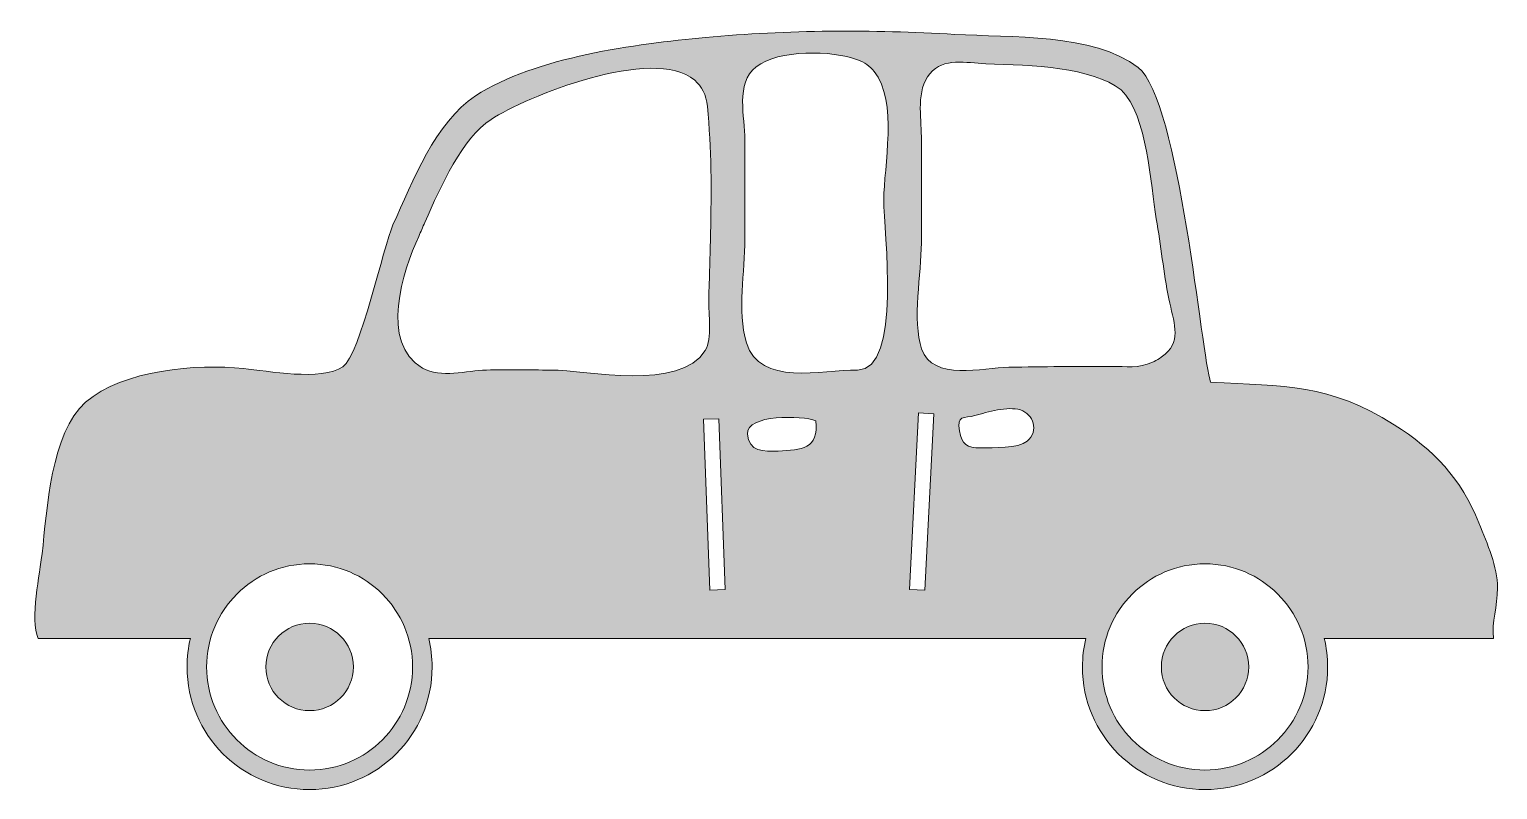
# Model space of a CAD drawing. Header units: inches. Extents: x 0 to 102, y 0 to 53.
import ezdxf

# ---------------------------------------------------------------- set-up
doc = ezdxf.new("R2010")
doc.units = ezdxf.units.IN
doc.header["$MEASUREMENT"] = 0
doc.layers.add('Layer 1', color=7, linetype='Continuous')

msp = doc.modelspace()

# ---------------------------------------------------------------- hatches: boundary and pattern name
at = {"layer": 'Layer 1', "true_color": 0x018796}
h = msp.add_hatch(color=134, dxfattribs=at)
h.dxf.hatch_style = 2
edge = h.paths.add_edge_path()
edge.add_spline(control_points=[(100.3, 18.51), (99.09, 21.56), (97.16, 23.61), (94.43, 25.32), (89.87, 28.19), (86.83, 28), (81.67, 28.27), (81.04, 30.02), (79.52, 47.88), (76.64, 50.11), (73.54, 52.51), (67.74, 52.19), (63.9, 52.42), (58.17, 52.76), (52.3, 52.73), (46.58, 52.2), (41.79, 51.75), (34.74, 50.86), (30.62, 48.15), (27.82, 46.31), (26.24, 42.22), (24.88, 39.2), (24.23, 37.76), (22.61, 30.17), (21.4, 29.35), (19.9, 28.33), (16.18, 29.06), (14.51, 29.23), (11.26, 29.56), (6.15, 29.15), (3.53, 26.88), (1.11, 24.77), (0.85, 19.41), (0.51, 16.37), (0.37, 15.06), (-0.37, 11.8), (0.24, 10.49), (0.24, 10.49), (10.81, 10.49), (10.81, 10.49), (10.66, 9.86), (10.58, 9.19), (10.58, 8.51), (10.58, 6.16), (11.53, 4.03), (13.07, 2.49), (14.61, 0.95), (16.74, 0), (19.09, 0), (21.44, 0), (23.57, 0.95), (25.11, 2.49), (26.65, 4.03), (27.6, 6.16), (27.6, 8.51), (27.6, 9.19), (27.52, 9.86), (27.37, 10.49), (27.37, 10.49), (73, 10.49), (73, 10.49), (72.85, 9.86), (72.77, 9.19), (72.77, 8.51), (72.77, 6.16), (73.72, 4.03), (75.26, 2.49), (76.8, 0.95), (78.94, 0), (81.28, 0), (83.63, 0), (85.77, 0.95), (87.3, 2.49), (88.84, 4.03), (89.8, 6.16), (89.8, 8.51), (89.8, 9.19), (89.72, 9.86), (89.56, 10.49), (89.56, 10.49), (101.31, 10.49), (101.31, 10.49), (101.19, 11.68), (101.59, 12.64), (101.6, 14), (101.61, 15.48), (100.9, 17.01), (100.3, 18.51)], knot_values=[0, 0, 0, 0, 1, 1, 1, 2, 2, 2, 3, 3, 3, 4, 4, 4, 5, 5, 5, 6, 6, 6, 7, 7, 7, 8, 8, 8, 9, 9, 9, 10, 10, 10, 11, 11, 11, 12, 12, 12, 13, 13, 13, 14, 14, 14, 15, 15, 15, 16, 16, 16, 17, 17, 17, 18, 18, 18, 19, 19, 19, 20, 20, 20, 21, 21, 21, 22, 22, 22, 23, 23, 23, 24, 24, 24, 25, 25, 25, 26, 26, 26, 27, 27, 27, 28, 28, 28, 29, 29, 29, 29], degree=3, periodic=1)
edge = h.paths.add_edge_path()
edge.add_spline(control_points=[(88.44, 8.51), (88.44, 6.54), (87.64, 4.75), (86.34, 3.46), (85.04, 2.16), (83.26, 1.36), (81.28, 1.36), (79.31, 1.36), (77.52, 2.16), (76.23, 3.46), (74.93, 4.75), (74.13, 6.54), (74.13, 8.51), (74.13, 10.49), (74.93, 12.27), (76.23, 13.57), (77.52, 14.87), (79.31, 15.67), (81.28, 15.67), (83.26, 15.67), (85.04, 14.87), (86.34, 13.57), (87.64, 12.27), (88.44, 10.49), (88.44, 8.51)], knot_values=[0, 0, 0, 0, 1, 1, 1, 2, 2, 2, 3, 3, 3, 4, 4, 4, 5, 5, 5, 6, 6, 6, 7, 7, 7, 8, 8, 8, 8], degree=3, periodic=1)
edge = h.paths.add_edge_path()
edge.add_spline(control_points=[(62.17, 49.69), (63.13, 50.84), (64.68, 50.43), (66.05, 50.38), (69.32, 50.28), (73.4, 50.15), (75.45, 48.56), (77.32, 46.75), (77.49, 42), (77.9, 39.62), (78.22, 37.78), (78.4, 35.9), (78.77, 34.06), (79.09, 32.5), (79.67, 31.24), (78.52, 30.23), (78.29, 30.03), (77.99, 29.83), (77.6, 29.65), (76.71, 29.23), (75.78, 29.37), (74.8, 29.37), (72.42, 29.38), (70.04, 29.35), (67.66, 29.32), (65.85, 29.29), (62.38, 28.31), (61.6, 30.59), (60.93, 32.55), (61.58, 35.87), (61.58, 37.93), (61.58, 40.39), (61.58, 42.86), (61.58, 45.32), (61.58, 46.69), (61.2, 48.53), (62.17, 49.69)], knot_values=[0, 0, 0, 0, 1, 1, 1, 2, 2, 2, 3, 3, 3, 4, 4, 4, 5, 5, 5, 6, 6, 6, 7, 7, 7, 8, 8, 8, 9, 9, 9, 10, 10, 10, 11, 11, 11, 12, 12, 12, 12], degree=3, periodic=1)
edge = h.paths.add_edge_path()
edge.add_spline(control_points=[(26.24, 8.51), (26.24, 6.54), (25.44, 4.75), (24.15, 3.46), (22.85, 2.16), (21.07, 1.36), (19.09, 1.36), (17.11, 1.36), (15.33, 2.16), (14.03, 3.46), (12.74, 4.75), (11.94, 6.54), (11.94, 8.51), (11.94, 10.49), (12.74, 12.27), (14.03, 13.57), (15.33, 14.87), (17.11, 15.67), (19.09, 15.67), (21.07, 15.67), (22.85, 14.87), (24.15, 13.57), (25.44, 12.27), (26.24, 10.49), (26.24, 8.51)], knot_values=[0, 0, 0, 0, 1, 1, 1, 2, 2, 2, 3, 3, 3, 4, 4, 4, 5, 5, 5, 6, 6, 6, 7, 7, 7, 8, 8, 8, 8], degree=3, periodic=1)
edge = h.paths.add_edge_path()
edge.add_spline(control_points=[(35.81, 29.12), (34.34, 29.12), (32.85, 29.16), (31.37, 29.12), (30.01, 29.08), (28.2, 28.54), (26.94, 29.26), (23.91, 30.99), (25.59, 36), (26.67, 38.4), (26.81, 38.71), (26.95, 39.04), (27.1, 39.37), (28.24, 41.96), (29.67, 45.19), (31.7, 46.52), (34.05, 48.07), (42.96, 51.69), (45.84, 49.23), (46.32, 48.81), (46.64, 48.22), (46.72, 47.42), (47, 44.49), (47.01, 41.55), (46.94, 38.61), (46.91, 37.08), (46.86, 35.54), (46.81, 34.01), (46.78, 33.04), (47.09, 31.3), (46.57, 30.48), (44.78, 27.62), (38.44, 29.12), (35.81, 29.12)], knot_values=[0, 0, 0, 0, 1, 1, 1, 2, 2, 2, 3, 3, 3, 4, 4, 4, 5, 5, 5, 6, 6, 6, 7, 7, 7, 8, 8, 8, 9, 9, 9, 10, 10, 10, 11, 11, 11, 11], degree=3, periodic=1)
h.paths.add_polyline_path([(46.89, 13.85), (46.45, 25.7), (47.51, 25.74), (47.95, 13.89)])
edge = h.paths.add_edge_path()
edge.add_spline(control_points=[(51.64, 23.5), (50.66, 23.46), (49.57, 23.45), (49.5, 24.67), (49.41, 26.07), (53.32, 25.97), (54.24, 25.6), (54.5, 23.64), (53.24, 23.58), (51.64, 23.5)], knot_values=[0, 0, 0, 0, 1, 1, 1, 2, 2, 2, 3, 3, 3, 3], degree=3, periodic=1)
edge = h.paths.add_edge_path()
edge.add_spline(control_points=[(57.15, 29.12), (54.65, 29.12), (50.35, 27.98), (49.44, 31), (48.75, 33.32), (49.33, 35.88), (49.33, 38.23), (49.33, 40.52), (49.33, 42.81), (49.33, 45.1), (49.33, 46.68), (48.64, 49), (50.11, 50.16), (51.66, 51.39), (55.4, 51.31), (57.15, 50.66), (57.63, 50.49), (58.01, 50.21), (58.3, 49.85), (59.98, 47.8), (58.97, 43.22), (58.97, 40.93), (58.97, 38.77), (60.25, 29.12), (57.15, 29.12)], knot_values=[0, 0, 0, 0, 1, 1, 1, 2, 2, 2, 3, 3, 3, 4, 4, 4, 5, 5, 5, 6, 6, 6, 7, 7, 7, 8, 8, 8, 8], degree=3, periodic=1)
h.paths.add_polyline_path([(61.82, 13.85), (60.76, 13.9), (61.39, 26.14), (62.45, 26.08)])
edge = h.paths.add_edge_path()
edge.add_spline(control_points=[(68.94, 24.19), (68.31, 23.66), (66.56, 23.73), (65.72, 23.72), (64.71, 23.7), (64.41, 23.96), (64.23, 24.89), (64.01, 26.02), (64.55, 25.75), (65.3, 25.96), (66.19, 26.21), (67.55, 26.63), (68.47, 26.35), (69.35, 26.08), (69.76, 24.88), (68.94, 24.19)], knot_values=[0, 0, 0, 0, 1, 1, 1, 2, 2, 2, 3, 3, 3, 4, 4, 4, 5, 5, 5, 5], degree=3, periodic=1)
h = msp.add_hatch(color=134, dxfattribs=at)
h.dxf.hatch_style = 2
edge = h.paths.add_edge_path()
edge.add_spline(control_points=[(19.09, 11.55), (17.41, 11.55), (16.05, 10.19), (16.05, 8.51), (16.05, 6.84), (17.41, 5.48), (19.09, 5.48), (20.77, 5.48), (22.13, 6.84), (22.13, 8.51), (22.13, 10.19), (20.77, 11.55), (19.09, 11.55)], knot_values=[0, 0, 0, 0, 1, 1, 1, 2, 2, 2, 3, 3, 3, 4, 4, 4, 4], degree=3, periodic=1)
h = msp.add_hatch(color=134, dxfattribs=at)
h.dxf.hatch_style = 2
edge = h.paths.add_edge_path()
edge.add_spline(control_points=[(81.28, 11.55), (79.61, 11.55), (78.25, 10.19), (78.25, 8.51), (78.25, 6.84), (79.61, 5.48), (81.28, 5.48), (82.96, 5.48), (84.32, 6.84), (84.32, 8.51), (84.32, 10.19), (82.96, 11.55), (81.28, 11.55)], knot_values=[0, 0, 0, 0, 1, 1, 1, 2, 2, 2, 3, 3, 3, 4, 4, 4, 4], degree=3, periodic=1)

# ---------------------------------------------------------------- linework, layer by layer
at = {"layer": 'Layer 1', "lineweight": 0}
for points in [[(46.89, 13.85), (46.45, 25.7), (47.51, 25.74), (47.95, 13.89), (46.89, 13.85)], [(61.82, 13.85), (60.76, 13.9), (61.39, 26.14), (62.45, 26.08), (61.82, 13.85)]]:
    msp.add_lwpolyline(points, dxfattribs=at)
for points, knots in [([(100.3, 18.51), (99.09, 21.56), (97.16, 23.61), (94.43, 25.32), (89.87, 28.19), (86.83, 28), (81.67, 28.27), (81.04, 30.02), (79.52, 47.88), (76.64, 50.11), (73.54, 52.51), (67.74, 52.19), (63.9, 52.42), (58.17, 52.76), (52.3, 52.73), (46.58, 52.2), (41.79, 51.75), (34.74, 50.86), (30.62, 48.15), (27.82, 46.31), (26.24, 42.22), (24.88, 39.2), (24.23, 37.76), (22.61, 30.17), (21.4, 29.35), (19.9, 28.33), (16.18, 29.06), (14.51, 29.23), (11.26, 29.56), (6.15, 29.15), (3.53, 26.88), (1.11, 24.77), (0.85, 19.41), (0.51, 16.37), (0.37, 15.06), (-0.37, 11.8), (0.24, 10.49), (0.24, 10.49), (10.81, 10.49), (10.81, 10.49), (10.66, 9.86), (10.58, 9.19), (10.58, 8.51), (10.58, 6.16), (11.53, 4.03), (13.07, 2.49), (14.61, 0.95), (16.74, 0), (19.09, 0), (21.44, 0), (23.57, 0.95), (25.11, 2.49), (26.65, 4.03), (27.6, 6.16), (27.6, 8.51), (27.6, 9.19), (27.52, 9.86), (27.37, 10.49), (27.37, 10.49), (73, 10.49), (73, 10.49), (72.85, 9.86), (72.77, 9.19), (72.77, 8.51), (72.77, 6.16), (73.72, 4.03), (75.26, 2.49), (76.8, 0.95), (78.94, 0), (81.28, 0), (83.63, 0), (85.77, 0.95), (87.3, 2.49), (88.84, 4.03), (89.8, 6.16), (89.8, 8.51), (89.8, 9.19), (89.72, 9.86), (89.56, 10.49), (89.56, 10.49), (101.31, 10.49), (101.31, 10.49), (101.19, 11.68), (101.59, 12.64), (101.6, 14), (101.61, 15.48), (100.9, 17.01), (100.3, 18.51)], [0, 0, 0, 0, 1, 1, 1, 2, 2, 2, 3, 3, 3, 4, 4, 4, 5, 5, 5, 6, 6, 6, 7, 7, 7, 8, 8, 8, 9, 9, 9, 10, 10, 10, 11, 11, 11, 12, 12, 12, 13, 13, 13, 14, 14, 14, 15, 15, 15, 16, 16, 16, 17, 17, 17, 18, 18, 18, 19, 19, 19, 20, 20, 20, 21, 21, 21, 22, 22, 22, 23, 23, 23, 24, 24, 24, 25, 25, 25, 26, 26, 26, 27, 27, 27, 28, 28, 28, 29, 29, 29, 29]), ([(35.81, 29.12), (34.34, 29.12), (32.85, 29.16), (31.37, 29.12), (30.01, 29.08), (28.2, 28.54), (26.94, 29.26), (23.91, 30.99), (25.59, 36), (26.67, 38.4), (26.81, 38.71), (26.95, 39.04), (27.1, 39.37), (28.24, 41.96), (29.67, 45.19), (31.7, 46.52), (34.05, 48.07), (42.96, 51.69), (45.84, 49.23), (46.32, 48.81), (46.64, 48.22), (46.72, 47.42), (47, 44.49), (47.01, 41.55), (46.94, 38.61), (46.91, 37.08), (46.86, 35.54), (46.81, 34.01), (46.78, 33.04), (47.09, 31.3), (46.57, 30.48), (44.78, 27.62), (38.44, 29.12), (35.81, 29.12)], [0, 0, 0, 0, 1, 1, 1, 2, 2, 2, 3, 3, 3, 4, 4, 4, 5, 5, 5, 6, 6, 6, 7, 7, 7, 8, 8, 8, 9, 9, 9, 10, 10, 10, 11, 11, 11, 11]), ([(57.15, 29.12), (54.65, 29.12), (50.35, 27.98), (49.44, 31), (48.75, 33.32), (49.33, 35.88), (49.33, 38.23), (49.33, 40.52), (49.33, 42.81), (49.33, 45.1), (49.33, 46.68), (48.64, 49), (50.11, 50.16), (51.66, 51.39), (55.4, 51.31), (57.15, 50.66), (57.63, 50.49), (58.01, 50.21), (58.3, 49.85), (59.98, 47.8), (58.97, 43.22), (58.97, 40.93), (58.97, 38.77), (60.25, 29.12), (57.15, 29.12)], [0, 0, 0, 0, 1, 1, 1, 2, 2, 2, 3, 3, 3, 4, 4, 4, 5, 5, 5, 6, 6, 6, 7, 7, 7, 8, 8, 8, 8]), ([(62.17, 49.69), (63.13, 50.84), (64.68, 50.43), (66.05, 50.38), (69.32, 50.28), (73.4, 50.15), (75.45, 48.56), (77.32, 46.75), (77.49, 42), (77.9, 39.62), (78.22, 37.78), (78.4, 35.9), (78.77, 34.06), (79.09, 32.5), (79.67, 31.24), (78.52, 30.23), (78.29, 30.03), (77.99, 29.83), (77.6, 29.65), (76.71, 29.23), (75.78, 29.37), (74.8, 29.37), (72.42, 29.38), (70.04, 29.35), (67.66, 29.32), (65.85, 29.29), (62.38, 28.31), (61.6, 30.59), (60.93, 32.55), (61.58, 35.87), (61.58, 37.93), (61.58, 40.39), (61.58, 42.86), (61.58, 45.32), (61.58, 46.69), (61.2, 48.53), (62.17, 49.69)], [0, 0, 0, 0, 1, 1, 1, 2, 2, 2, 3, 3, 3, 4, 4, 4, 5, 5, 5, 6, 6, 6, 7, 7, 7, 8, 8, 8, 9, 9, 9, 10, 10, 10, 11, 11, 11, 12, 12, 12, 12]), ([(68.94, 24.19), (68.31, 23.66), (66.56, 23.73), (65.72, 23.72), (64.71, 23.7), (64.41, 23.96), (64.23, 24.89), (64.01, 26.02), (64.55, 25.75), (65.3, 25.96), (66.19, 26.21), (67.55, 26.63), (68.47, 26.35), (69.35, 26.08), (69.76, 24.88), (68.94, 24.19)], [0, 0, 0, 0, 1, 1, 1, 2, 2, 2, 3, 3, 3, 4, 4, 4, 5, 5, 5, 5]), ([(51.64, 23.5), (50.66, 23.46), (49.57, 23.45), (49.5, 24.67), (49.41, 26.07), (53.32, 25.97), (54.24, 25.6), (54.5, 23.64), (53.24, 23.58), (51.64, 23.5)], [0, 0, 0, 0, 1, 1, 1, 2, 2, 2, 3, 3, 3, 3]), ([(26.24, 8.51), (26.24, 6.54), (25.44, 4.75), (24.15, 3.46), (22.85, 2.16), (21.07, 1.36), (19.09, 1.36), (17.11, 1.36), (15.33, 2.16), (14.03, 3.46), (12.74, 4.75), (11.94, 6.54), (11.94, 8.51), (11.94, 10.49), (12.74, 12.27), (14.03, 13.57), (15.33, 14.87), (17.11, 15.67), (19.09, 15.67), (21.07, 15.67), (22.85, 14.87), (24.15, 13.57), (25.44, 12.27), (26.24, 10.49), (26.24, 8.51)], [0, 0, 0, 0, 1, 1, 1, 2, 2, 2, 3, 3, 3, 4, 4, 4, 5, 5, 5, 6, 6, 6, 7, 7, 7, 8, 8, 8, 8]), ([(88.44, 8.51), (88.44, 6.54), (87.64, 4.75), (86.34, 3.46), (85.04, 2.16), (83.26, 1.36), (81.28, 1.36), (79.31, 1.36), (77.52, 2.16), (76.23, 3.46), (74.93, 4.75), (74.13, 6.54), (74.13, 8.51), (74.13, 10.49), (74.93, 12.27), (76.23, 13.57), (77.52, 14.87), (79.31, 15.67), (81.28, 15.67), (83.26, 15.67), (85.04, 14.87), (86.34, 13.57), (87.64, 12.27), (88.44, 10.49), (88.44, 8.51)], [0, 0, 0, 0, 1, 1, 1, 2, 2, 2, 3, 3, 3, 4, 4, 4, 5, 5, 5, 6, 6, 6, 7, 7, 7, 8, 8, 8, 8]), ([(19.09, 11.55), (17.41, 11.55), (16.05, 10.19), (16.05, 8.51), (16.05, 6.84), (17.41, 5.48), (19.09, 5.48), (20.77, 5.48), (22.13, 6.84), (22.13, 8.51), (22.13, 10.19), (20.77, 11.55), (19.09, 11.55)], [0, 0, 0, 0, 1, 1, 1, 2, 2, 2, 3, 3, 3, 4, 4, 4, 4]), ([(81.28, 11.55), (79.61, 11.55), (78.25, 10.19), (78.25, 8.51), (78.25, 6.84), (79.61, 5.48), (81.28, 5.48), (82.96, 5.48), (84.32, 6.84), (84.32, 8.51), (84.32, 10.19), (82.96, 11.55), (81.28, 11.55)], [0, 0, 0, 0, 1, 1, 1, 2, 2, 2, 3, 3, 3, 4, 4, 4, 4])]:
    msp.add_open_spline(points, degree=3, knots=knots, dxfattribs=at)

doc.saveas('drawing.dxf')
